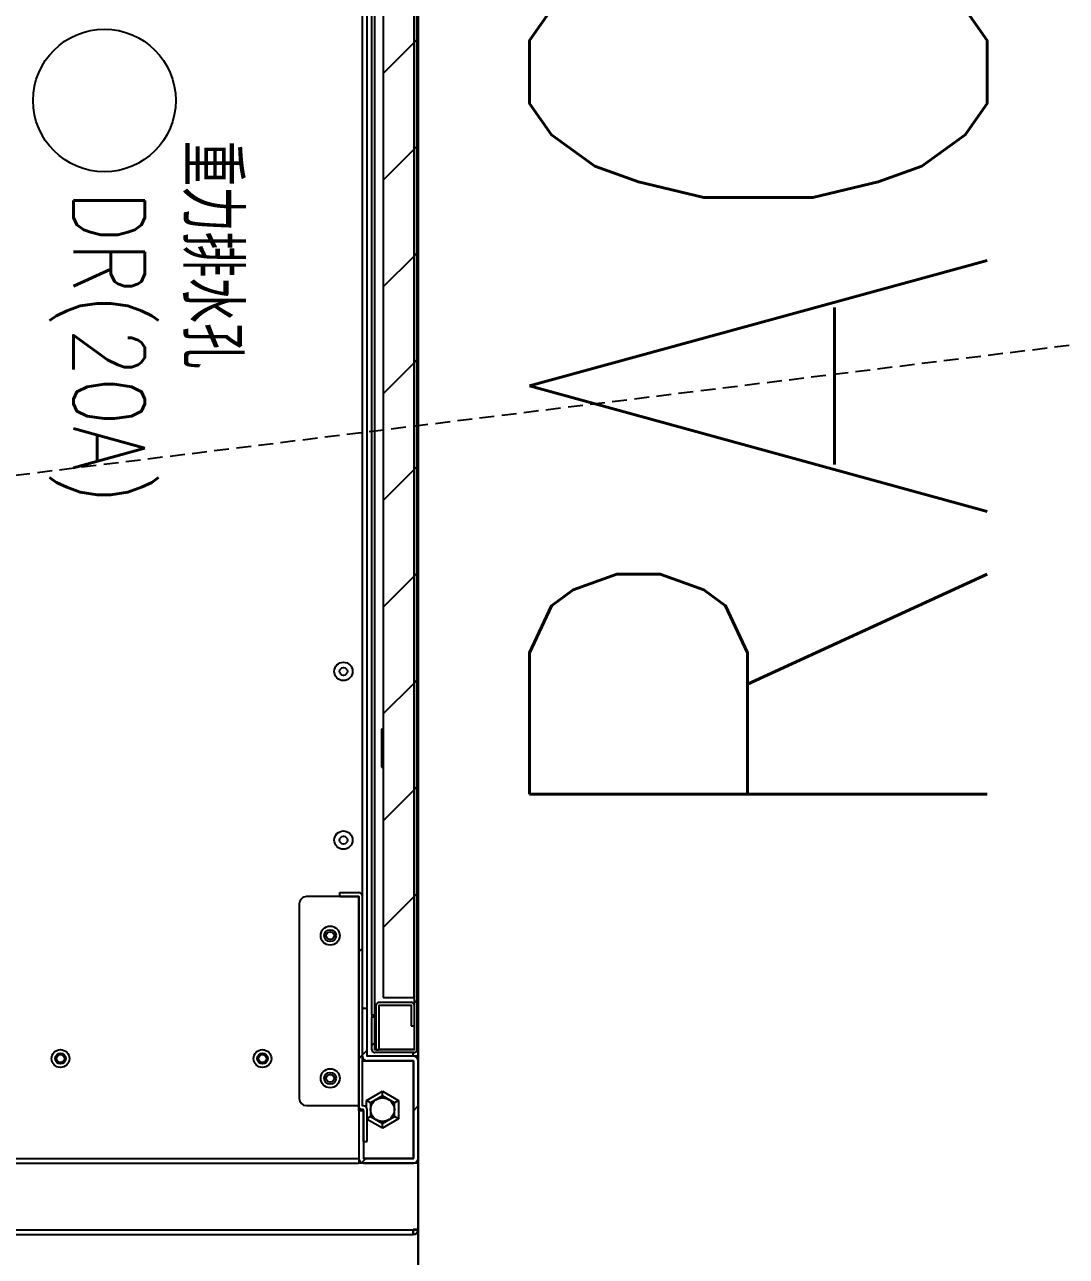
# Model space of a CAD drawing. Extents: x 225000 to 2157367, y 208400 to 840900.
# Drawn here: x 503960 to 504398, y 408903 to 409421 of the extents above; entities that cross this region are included whole.
import ezdxf
from ezdxf.enums import TextEntityAlignment as Align

# ---------------------------------------------------------------- set-up
doc = ezdxf.new("R2010")
doc.units = 0
doc.header["$LTSCALE"] = 10
doc.linetypes.add('XFDP20-DC-PH1$0$HIDDEN2', pattern=[0.1875, 0.125, -0.0625])
for name, color, linetype in [('XFDP20-DC-PH1$0$A-EQ (PH1)', 15, 'XFDP20-DC-PH1$0$HIDDEN2'), ('XFM2Q20-DC$0$EQUIP-01', 3, 'Continuous'), ('XFM2Q20-DC$0$RACK-DC1-600X1200', 6, 'Continuous')]:
    doc.layers.add(name, color=color, linetype=linetype)
doc.styles.add('XFM2Q20-DC$0$XOL30-HVAC-EQ-L194205$0$Standard', font='txt.shx', dxfattribs={"width": 0.8, "bigfont": 'chineset.shx'})
pattern_1 = [(45, (533989.176, 159660.624), (-22.45064, 22.45064), [])]

# ---------------------------------------------------------------- blocks, each defined once
blk = doc.blocks.new('XFDP20-DC-PH1')
at = {"layer": 'XFDP20-DC-PH1$0$A-EQ (PH1)', "ltscale": 5}
blk.add_line((510205.59, 210002.31, 0), (500475.59, 208802.31, 0), dxfattribs=at)
blk = doc.blocks.new('XFM2Q20-DC$0$RC-96 KW-加濕型')
at = {"layer": 'XFM2Q20-DC$0$EQUIP-01'}
h = blk.add_hatch(dxfattribs=at)
h.set_pattern_fill('ANSI31', color=256, scale=10, style=0)
h.set_pattern_definition(pattern_1)
edge = h.paths.add_edge_path(flags=0)
edge.add_arc((537665.61, 161421.03), 2, 0, 90)
edge.add_line((537665.61, 161423.03), (537644.61, 161423.03))
edge.add_arc((537644.61, 161421.03), 2, 90, 180)
edge.add_line((537642.61, 161421.03), (537642.61, 161380.03))
edge.add_arc((537644.61, 161380.03), 2, 180, 270)
edge.add_line((537644.61, 161378.03), (537664.01, 161378.03))
edge.add_arc((537664.01, 161378.03), 0.001, 0, 90, ccw=False)
edge.add_line((537664.01, 161378.03), (537664.01, 161358.03))
edge.add_line((537664.01, 161358.03), (537666.01, 161358.03))
edge.add_line((537666.01, 161358.03), (537666.01, 161378.03))
edge.add_arc((537664.01, 161378.03), 2, 0, 90)
edge.add_line((537664.01, 161380.03), (537644.61, 161380.03))
edge.add_arc((537644.61, 161380.03), 0.001, 180, 270, ccw=False)
edge.add_line((537644.61, 161380.03), (537644.61, 161421.03))
edge.add_arc((537644.61, 161421.03), 0.001, 90, 180, ccw=False)
edge.add_line((537644.61, 161421.03), (537665.61, 161421.03))
edge.add_arc((537665.61, 161421.03), 0.001, 0, 90, ccw=False)
edge.add_line((537665.61, 161421.03), (537665.61, 161401.03))
edge.add_line((537665.61, 161401.03), (537667.61, 161401.03))
edge.add_line((537667.61, 161401.03), (537667.61, 161421.03))
h = blk.add_hatch(dxfattribs=at)
h.set_pattern_fill('ANSI31', color=256, scale=10, style=0)
h.set_pattern_definition(pattern_1)
edge = h.paths.add_edge_path(flags=0)
edge.add_arc((537666, 161398.92), 0.01, 0, 90, ccw=False)
edge.add_line((537666.01, 161398.92), (537666.01, 161310.84))
edge.add_arc((537667.62, 161310.84), 1.61, 180, 270)
edge.add_line((537667.62, 161309.23), (537675.61, 161309.23))
edge.add_line((537675.61, 161309.23), (537675.61, 161310.83))
edge.add_line((537675.61, 161310.83), (537667.62, 161310.83))
edge.add_arc((537667.62, 161310.84), 0.01, 180, 270, ccw=False)
edge.add_line((537667.61, 161310.84), (537667.61, 161398.92))
edge.add_arc((537666, 161398.92), 1.61, 0, 90)
edge.add_line((537666, 161400.53), (537665.62, 161400.53))
edge.add_arc((537665.62, 161400.54), 0.01, 180, 270, ccw=False)
edge.add_line((537665.61, 161400.54), (537665.61, 161413.93))
edge.add_line((537665.61, 161413.93), (537664.01, 161413.93))
edge.add_line((537664.01, 161413.93), (537664.01, 161400.54))
edge.add_arc((537665.62, 161400.54), 1.61, 180, 270)
edge.add_line((537665.62, 161398.93), (537666, 161398.93))
h = blk.add_hatch(dxfattribs=at)
h.set_pattern_fill('ANSI31', color=256, scale=10, style=0)
h.set_pattern_definition(pattern_1)
edge = h.paths.add_edge_path(flags=0)
edge.add_line((537662.01, 160454.53), (537660.81, 160454.53))
edge.add_line((537660.81, 160454.53), (537660.81, 160440.74))
edge.add_arc((537660.8, 160440.74), 0.01, 270, 360, ccw=False)
edge.add_line((537660.8, 160440.73), (537644.32, 160440.73))
edge.add_arc((537644.32, 160440.74), 0.01, 180, 270, ccw=False)
edge.add_line((537644.31, 160440.74), (537644.31, 161375.32))
edge.add_arc((537644.32, 161375.32), 0.01, 90, 180, ccw=False)
edge.add_line((537644.32, 161375.33), (537660.8, 161375.33))
edge.add_arc((537660.8, 161375.32), 0.01, 0, 90, ccw=False)
edge.add_line((537660.81, 161375.32), (537660.81, 161361.53))
edge.add_line((537660.81, 161361.53), (537662.01, 161361.53))
edge.add_line((537662.01, 161361.53), (537662.01, 161375.32))
edge.add_arc((537660.8, 161375.32), 1.21, 0, 90)
edge.add_line((537660.8, 161376.53), (537644.32, 161376.53))
edge.add_arc((537644.32, 161375.32), 1.21, 90, 180)
edge.add_line((537643.11, 161375.32), (537643.11, 160440.74))
edge.add_arc((537644.32, 160440.74), 1.21, 180, 270)
edge.add_line((537644.32, 160439.53), (537660.8, 160439.53))
edge.add_arc((537660.8, 160440.74), 1.21, 270, 360)
edge.add_line((537662.01, 160440.74), (537662.01, 160454.53))
h = blk.add_hatch(dxfattribs=at)
h.set_pattern_fill('ANSI31', color=256, scale=10, style=0)
h.set_pattern_definition(pattern_1)
h.paths.add_polyline_path([(537657.31, 160462.73), (537657.31, 161353.33), (537644.31, 161353.33), (537644.31, 160462.73)], flags=0)
for p, q in [((537644.62, 161451.03), (537644.62, 161453.03)), ((537644.62, 161453.03), (537644.71, 161453.03)), ((537644.71, 161453.03), (537644.71, 161451.02)), ((538240.51, 161453.03), (537644.71, 161453.03)), ((537644.61, 161451.02), (537642.61, 161451.02)), ((537642.61, 161450.93), (537642.61, 161451.02)), ((537642.61, 161450.93), (537642.61, 161423.04)), ((537642.61, 161450.93), (537644.71, 161450.93)), ((537644.61, 161450.93), (537644.61, 161451.02)), ((537644.62, 161451.03), (537644.71, 161451.03)), ((537644.71, 161451.02), (537644.71, 161450.93)), ((538240.51, 161451.02), (537644.71, 161451.02)), ((537642.61, 161423.04), (537667.61, 161423.04)), ((537642.61, 161421.03), (537642.61, 161380.03)), ((537665.61, 161423.03), (537644.61, 161423.03)), ((537644.61, 161421.03), (537644.61, 161380.03)), ((537665.61, 161421.03), (537644.61, 161421.03)), ((537644.61, 161380.13), (537644.61, 161420.93)), ((537644.61, 161420.93), (537644.61, 161420.93)), ((537665.61, 161420.93), (537644.61, 161420.93)), ((537665.61, 161401.03), (537665.61, 161421.03)), ((537667.61, 161423.04), (537667.61, 161423.03)), ((538217.61, 161423.04), (537667.61, 161423.04)), ((538217.61, 161423.03), (537667.61, 161423.03)), ((537667.61, 161421.02), (537667.61, 161423.03)), ((537667.61, 161401.03), (537667.61, 161421.03)), ((538217.61, 161421.02), (537667.61, 161421.02)), ((537664.01, 161413.93), (537664.01, 161400.54)), ((537665.61, 161413.93), (537664.01, 161413.93)), ((537665.61, 161413.93), (537665.61, 161400.54)), ((537650.86, 161404.43), (537657.61, 161408.33)), ((537657.61, 161406.33), (537652.59, 161403.43)), ((537657.61, 161408.33), (537657.61, 161406.33)), ((537657.61, 161408.33), (537664.01, 161404.63)), ((537662.63, 161403.43), (537657.61, 161406.33)), ((537650.86, 161404.43), (537652.59, 161403.43)), ((537650.86, 161396.63), (537650.86, 161404.43)), ((537652.59, 161403.43), (537652.59, 161397.63)), ((537662.63, 161403.43), (537664.01, 161404.23)), ((537662.63, 161397.63), (537662.63, 161403.43)), ((537664.36, 161399.54), (537664.36, 161396.63)), ((537665.61, 161401.03), (537667.61, 161401.03)), ((537665.62, 161400.53), (537666, 161400.53)), ((537667.61, 161401.03), (537667.61, 161398.92)), ((537650.86, 161396.63), (537652.59, 161397.63)), ((537657.61, 161392.74), (537650.86, 161396.63)), ((537652.59, 161397.63), (537657.61, 161394.74)), ((537657.61, 161394.74), (537662.63, 161397.63)), ((537664.36, 161396.63), (537657.61, 161392.74)), ((537657.61, 161394.74), (537657.61, 161392.74)), ((537662.63, 161397.63), (537664.36, 161396.63)), ((537665.62, 161398.93), (537666, 161398.93)), ((537666.01, 161398.92), (537666.01, 161310.84)), ((537667.61, 161398.92), (537667.61, 161310.84)), ((537667.62, 161398.83), (537667.61, 161398.83)), ((537667.62, 161310.93), (537667.62, 161398.83)), ((537689.61, 161398.83), (537667.62, 161398.83)), ((537692.61, 161313.93), (537692.61, 161395.83)), ((537644.61, 161380.13), (537644.61, 161380.13)), ((537644.61, 161380.13), (537665.61, 161380.13)), ((537644.61, 161380.03), (537664.01, 161380.03)), ((537666.01, 161380.03), (537664.01, 161380.03)), ((537642.61, 161378.03), (537642.61, 160438.03)), ((537642.61, 161378.03), (537644.62, 161378.03)), ((537643.11, 160440.74), (537643.11, 161375.32)), ((537644.31, 160440.74), (537644.31, 161375.32)), ((537644.32, 161375.23), (537644.31, 161375.23)), ((537644.32, 161376.53), (537660.8, 161376.53)), ((537644.32, 161375.33), (537660.8, 161375.33)), ((537644.32, 161375.23), (537659.01, 161375.23)), ((537644.32, 161365.33), (537644.32, 161375.23)), ((537644.61, 161378.03), (537664.01, 161378.03)), ((537644.62, 161378.03), (537644.62, 161376.53)), ((537644.62, 161375.33), (537644.62, 161375.23)), ((537659.01, 161375.33), (537659.01, 161356.54)), ((537660.21, 161375.33), (537659.01, 161375.33)), ((537660.21, 161375.33), (537660.21, 161356.54)), ((537660.21, 161375.23), (537660.8, 161375.23)), ((537660.81, 161374.88), (537660.8, 161375.23)), ((537660.8, 161375.23), (537660.8, 160440.83)), ((537660.81, 161375.32), (537660.81, 161361.53)), ((537662.01, 161375.32), (537662.01, 161361.53)), ((537664, 161378.03), (537664, 160472.88)), ((537664.01, 161378.03), (537664.01, 161358.03)), ((537666.01, 161378.03), (537666.01, 161358.03)), ((537644.31, 161356.54), (537644.31, 161365.33)), ((537645.51, 161365.33), (537644.31, 161365.33)), ((537645.51, 161356.54), (537645.51, 161365.33)), ((537662.01, 161361.53), (537660.81, 161361.53)), ((537660.81, 161360.82), (537660.81, 161361.53)), ((537660.81, 161360.82), (537662.01, 161360.82)), ((537660.81, 161360.82), (537660.81, 160455.24)), ((537662.01, 161360.82), (537662.01, 161361.53)), ((537662.01, 161360.82), (537662.01, 160455.24)), ((537664.01, 161358.03), (537666.01, 161358.03)), ((537664.01, 161358.03), (537664.01, 160666.34)), ((537644.31, 161353.33), (537644.31, 160462.73)), ((537657.31, 161353.33), (537644.31, 161353.33)), ((537644.32, 161353.33), (537644.32, 161356.39)), ((537659, 161356.53), (537645.52, 161356.53)), ((537659, 161355.33), (537645.52, 161355.33)), ((537657.31, 160462.73), (537657.31, 161353.33)), ((537666.02, 161310.66), (537666.02, 160885.18)), ((537667.61, 161310.93), (537667.62, 161310.93)), ((537667.62, 161310.93), (537689.61, 161310.93)), ((537675.61, 161310.83), (537667.62, 161310.83)), ((537675.61, 161309.23), (537667.62, 161309.23)), ((537675.61, 161310.83), (537675.61, 161309.23)), ((537658.01, 161256.53), (537657.31, 161256.53)), ((537658.01, 161240.53), (537658.01, 161256.53)), ((537657.31, 161240.53), (537658.01, 161240.53))]:
    blk.add_line(p, q, dxfattribs=at)
at = {"layer": 'XFM2Q20-DC$0$EQUIP-01', "flags": 128}
blk.add_lwpolyline([(537665.61, 161380.13), (537666, 161380.17), (537666.01, 161380.17)], dxfattribs=at)
at = {"layer": 'XFM2Q20-DC$0$EQUIP-01'}
for centre, radius in [((537657.61, 161400.53), 5), ((537679.61, 161387.33), 4), ((537679.61, 161387.33), 2.5), ((537679.61, 161387.33), 1.65), ((537708.11, 161379.03), 3.75), ((537708.11, 161379.03), 2.25), ((537708.11, 161379.03), 1.65), ((537793.11, 161379.03), 3.75), ((537793.11, 161379.03), 2.25), ((537793.11, 161379.03), 1.65), ((537679.61, 161327.33), 4), ((537679.61, 161327.33), 2.5), ((537679.61, 161327.33), 1.65), ((537674.01, 161287.16), 3.86), ((537674.01, 161287.16), 1.65), ((537674.01, 161216.2), 3.86), ((537674.01, 161216.2), 1.65), ((537774.61, 160976.03), 30)]:
    blk.add_circle(centre, radius, dxfattribs=at)
for centre, radius, start, end in [((537644.62, 161451.02), 2.01, 90, 180), ((537644.62, 161451.02), 0.01, 90, 180), ((537644.61, 161421.03), 2, 90, 180), ((537644.61, 161421.03), 0.001, 90, 180), ((537665.61, 161421.03), 2, 0, 90), ((537665.61, 161421.03), 0.001, 0, 90), ((537665.62, 161400.54), 1.61, 180, 270), ((537665.62, 161400.54), 0.01, 180, 270), ((537666, 161398.92), 1.61, 0, 90), ((537666, 161398.92), 0.01, 0, 90), ((537689.61, 161395.83), 3, 0, 90), ((537644.61, 161380.03), 2, 180, 270), ((537644.61, 161380.03), 0.001, 180, 270), ((537664.01, 161378.03), 2, 0, 90), ((537644.32, 161375.32), 1.21, 90, 180), ((537644.32, 161375.32), 0.01, 90, 180), ((537660.8, 161375.32), 1.21, 0, 90), ((537660.8, 161375.32), 0.01, 0, 90), ((537664.01, 161378.03), 0.001, 0, 90), ((537645.52, 161356.54), 1.21, 180, 270), ((537645.52, 161356.54), 0.01, 180, 270), ((537659, 161356.54), 0.01, 270, 0), ((537659, 161356.54), 1.21, 270, 0), ((537689.61, 161313.93), 3, 270, 0), ((537667.62, 161310.84), 1.61, 180, 270), ((537667.62, 161310.84), 0.01, 180, 270)]:
    blk.add_arc(centre, radius, start, end, dxfattribs=at)
at = {"color": 53, "style": 'XFM2Q20-DC$0$XOL30-HVAC-EQ-L194205$0$Standard', "width": 0.8}
blk.add_text('DR(20A)', height=30.086, rotation=90, dxfattribs=at).set_placement((537772.58, 161079.96), align=Align.MIDDLE_CENTER)
at = {"layer": 'XFM2Q20-DC$0$EQUIP-01', "insert": (537717.46, 160992.88), "char_height": 2.5, "width": 174.7126, "attachment_point": 1, "rotation": 90, "style": 'XFM2Q20-DC$0$XOL30-HVAC-EQ-L194205$0$Standard'}
blk.add_mtext('{\\H9.6x;重力排水孔}', dxfattribs=at)
blk = doc.blocks.new('XFM2Q20-DC')
at = {"layer": 'XFM2Q20-DC$0$RACK-DC1-600X1200'}
for p, q in [((504125.59, 210002.31, 0), (504125.59, 208802.31, 0)), ((504125.59, 208802.31, 0), (504125.59, 209402.31, 0))]:
    blk.add_line(p, q, dxfattribs=at)
at = {"layer": 'XFM2Q20-DC$0$RACK-DC1-600X1200', "elevation": 0}
blk.add_lwpolyline([(504735.59, 208802.31), (504125.59, 208802.31), (504125.59, 210002.31), (504735.59, 210002.31)], close=True, dxfattribs=at)
at = {"rotation": 180}
blk.add_blockref('XFM2Q20-DC$0$RC-96 KW-加濕型', (1041768.2, 370365.34, 0), dxfattribs=at)
at = {"color": 53, "style": 'XFM2Q20-DC$0$XOL30-HVAC-EQ-L194205$0$Standard', "width": 0.8}
blk.add_text('RACK', height=192.553, rotation=90, dxfattribs=at).set_placement((504365.04, 209071.17, 0))
blk.add_text('RACK', height=192.553, rotation=90, dxfattribs=at).set_placement((504365.04, 209071.17, 0))

msp = doc.modelspace()

# ---------------------------------------------------------------- block references
for name in ['XFDP20-DC-PH1', 'XFM2Q20-DC']:
    msp.add_blockref(name, (0, 200000))

doc.saveas('drawing.dxf')
